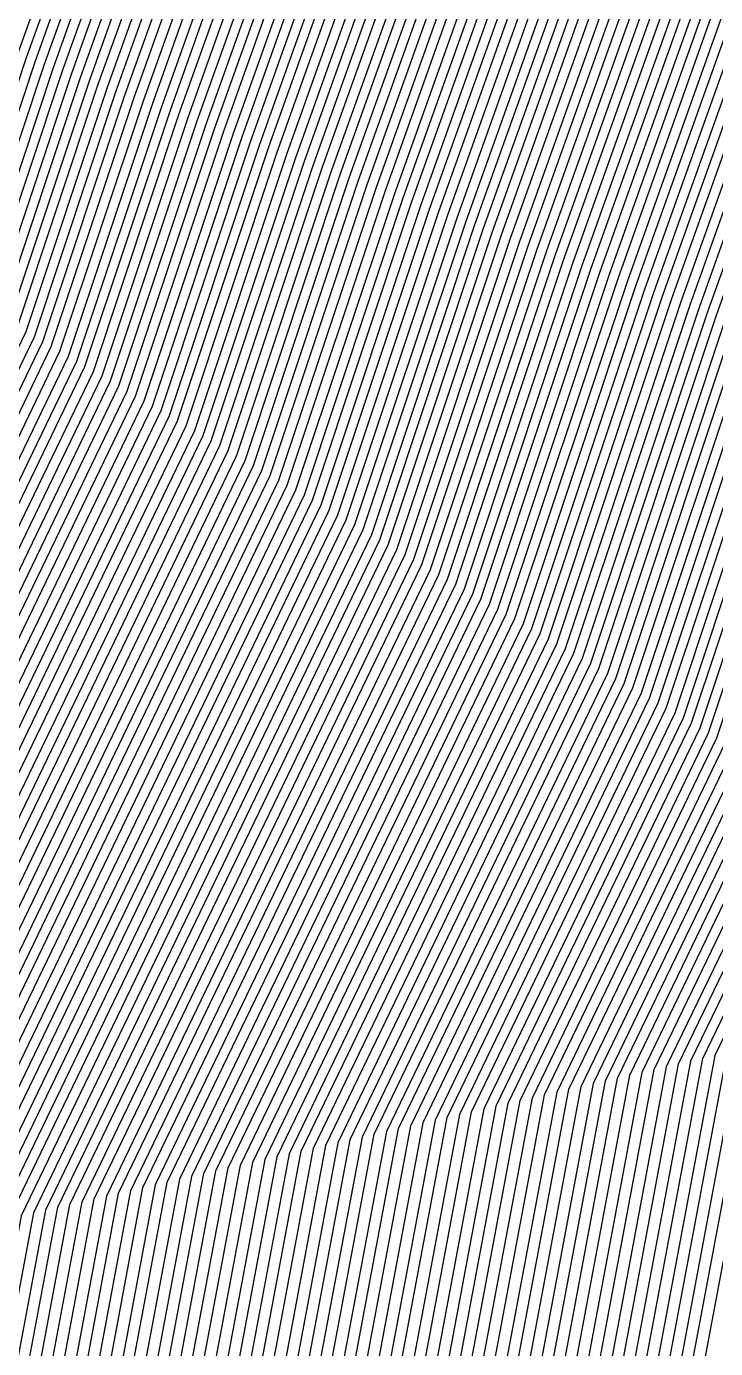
# Model space of a CAD drawing. Extents: x 7084 to 11035, y 13750 to 16729.
# Drawn here: x 8701.7 to 8744, y 15227 to 15308 of the extents above; entities that cross this region are included whole.
import ezdxf

# ---------------------------------------------------------------- set-up
doc = ezdxf.new("R2010")
doc.units = 0
doc.layers.add('Default', color=7, linetype='Continuous')

msp = doc.modelspace()

# ---------------------------------------------------------------- linework, layer by layer
at = {"layer": 'Default'}
for points in [[(9697.395, 15465.194), (9526.402, 15511.622), (9456.488, 15537.258), (9394.205, 15561.038), (9328.953, 15523.751), (9267.803, 15545.266), (9166.427, 15535.945), (9057.716, 15539.342), (8981.976, 15533.516), (8895.913, 15513.132), (8844.955, 15476.895), (8887.121, 15425.804), (8773.956, 15355.076), (8735.582, 15365.081), (8708.405, 15326.579), (8701.172, 15306.328), (8696.511, 15292.346), (8664.804, 15226.666)], [(8665.55, 15226.838), (8697.028, 15292.042), (8701.722, 15306.123), (8709.005, 15326.517), (8735.986, 15364.74), (8774.081, 15354.807), (8887.455, 15425.665), (8845.595, 15476.387), (8896.184, 15512.361), (8981.623, 15532.597), (9057.897, 15538.464), (9165.82, 15535.091), (9267.909, 15544.479), (9328.616, 15523.119), (9394.329, 15560.669), (9456.16, 15537.061), (9526.566, 15511.245), (9696.32, 15465.153)], [(8659.207, 15189.198), (8666.297, 15227.011), (8697.545, 15291.738), (8702.272, 15305.918), (8709.606, 15326.454), (8736.39, 15364.398), (8774.207, 15354.538), (8887.79, 15425.527), (8846.235, 15475.878), (8896.455, 15511.59), (8981.271, 15531.678), (9058.077, 15537.586), (9165.213, 15534.238), (9268.016, 15543.691), (9328.28, 15522.487), (9394.452, 15560.3), (9455.831, 15536.864), (9526.73, 15510.868), (9695.245, 15465.112)], [(8659.905, 15189.108), (8667.044, 15227.183), (8698.062, 15291.435), (8702.821, 15305.713), (8710.207, 15326.392), (8736.794, 15364.057), (8774.333, 15354.269), (8888.124, 15425.388), (8846.875, 15475.369), (8896.726, 15510.818), (8980.918, 15530.759), (9058.258, 15536.708), (9164.606, 15533.384), (9268.123, 15542.903), (9327.943, 15521.855), (9394.575, 15559.93), (9455.503, 15536.667)], [(8661.3, 15188.927), (8668.537, 15227.528), (8699.096, 15290.828), (8703.921, 15305.303), (8711.408, 15326.267), (8737.601, 15363.374), (8774.584, 15353.731), (8888.793, 15425.111), (8848.155, 15474.351), (8897.267, 15509.276), (8980.212, 15528.92), (9058.619, 15534.952), (9163.391, 15531.678), (9268.336, 15541.328), (9327.27, 15520.591), (9394.821, 15559.192), (9454.847, 15536.273), (9527.222, 15509.735), (9692.02, 15464.989)], [(8631.685, 14985.8), (8624.16, 15056.747), (8637.61, 15087.314), (8641.909, 15141.063), (8657.804, 15174.075), (8662.695, 15188.747), (8670.031, 15227.872), (8700.13, 15290.22), (8705.021, 15304.892), (8712.61, 15326.142), (8738.409, 15362.691), (8774.836, 15353.192), (8889.462, 15424.834), (8849.435, 15473.334), (8897.809, 15507.733), (8979.506, 15527.082), (9058.98, 15533.196), (9162.177, 15529.971), (9268.549, 15539.752), (9326.597, 15519.328), (9395.067, 15558.453), (9454.19, 15535.879), (9527.551, 15508.98), (9689.871, 15464.907)], [(8661.997, 15188.837), (8669.284, 15227.7), (8699.613, 15290.524), (8704.471, 15305.098), (8712.009, 15326.204), (8738.005, 15363.032), (8774.71, 15353.461), (8889.128, 15424.973), (8848.795, 15473.843), (8897.538, 15508.504), (8979.859, 15528.001), (9058.8, 15534.074), (9162.784, 15530.824), (9268.443, 15540.54), (9326.934, 15519.96), (9394.944, 15558.823), (9454.519, 15536.076), (9527.386, 15509.358), (9690.946, 15464.948)], [(8663.392, 15188.657), (8670.778, 15228.045), (8700.647, 15289.917), (8705.57, 15304.687), (8713.21, 15326.079), (8738.813, 15362.349), (8774.961, 15352.923), (8889.797, 15424.695), (8850.075, 15472.825), (8898.08, 15506.962), (8979.154, 15526.163), (9059.161, 15532.318), (9161.57, 15529.117), (9268.656, 15538.964), (9326.261, 15518.696), (9395.19, 15558.084), (9453.862, 15535.682)], [(8664.09, 15188.566), (8671.524, 15228.217), (8701.164, 15289.613), (8706.12, 15304.482), (8713.811, 15326.017), (8739.216, 15362.007), (8775.087, 15352.654), (8890.131, 15424.557), (8850.716, 15472.316), (8898.35, 15506.19), (8978.801, 15525.244), (9059.341, 15531.44), (9160.962, 15528.264), (9268.763, 15538.177), (9325.925, 15518.064), (9395.313, 15557.715), (9453.534, 15535.485), (9527.879, 15508.225), (9687.721, 15464.824)], [(8665.485, 15188.386), (8673.018, 15228.562), (8702.198, 15289.006), (8707.22, 15304.072), (8715.013, 15325.892), (8740.024, 15361.324), (8775.338, 15352.116), (8890.8, 15424.28), (8851.996, 15471.299), (8898.892, 15504.647), (8978.095, 15523.406), (9059.702, 15529.684), (9159.748, 15526.557), (9268.976, 15536.601), (9325.252, 15516.8), (9395.559, 15556.976), (9452.877, 15535.091)], [(8666.182, 15188.296), (8673.765, 15228.734), (8702.715, 15288.702), (8707.77, 15303.867), (8715.613, 15325.829), (8740.428, 15360.983), (8775.464, 15351.847), (8891.135, 15424.141), (8852.636, 15470.79), (8899.163, 15503.876), (8977.742, 15522.487), (9059.883, 15528.806), (9159.141, 15525.704), (9269.083, 15535.813), (9324.915, 15516.168), (9395.683, 15556.607), (9452.549, 15534.894)], [(8666.88, 15188.205), (8674.511, 15228.906), (8703.232, 15288.399), (8708.319, 15303.662), (8716.214, 15325.766), (8740.832, 15360.641), (8775.59, 15351.578), (8891.469, 15424.003), (8853.276, 15470.281), (8899.434, 15503.105), (8977.389, 15521.568), (9060.063, 15527.928), (9158.533, 15524.85), (9269.189, 15535.026), (9324.579, 15515.537), (9395.806, 15556.238), (9452.221, 15534.697), (9528.535, 15506.715), (9683.421, 15464.66)], [(9682.346, 15464.619), (9528.699, 15506.338), (9451.893, 15534.5), (9395.929, 15555.868), (9324.242, 15514.905), (9269.296, 15534.238), (9157.926, 15523.997), (9060.244, 15527.049), (8977.036, 15520.649), (8899.704, 15502.333), (8853.916, 15469.773), (8891.804, 15423.864), (8775.716, 15351.309), (8741.235, 15360.3), (8716.815, 15325.704), (8708.869, 15303.456), (8703.749, 15288.095), (8675.258, 15229.079), (8667.577, 15188.115)], [(9681.271, 15464.578), (9528.864, 15505.96), (9451.564, 15534.303), (9396.052, 15555.499), (9323.906, 15514.273), (9269.403, 15533.45), (9157.319, 15523.143), (9060.424, 15526.171), (8976.684, 15519.73), (8899.975, 15501.562), (8854.556, 15469.264), (8892.138, 15423.726), (8775.841, 15351.04), (8741.639, 15359.958), (8717.415, 15325.641), (8709.419, 15303.251), (8704.266, 15287.791), (8676.005, 15229.251), (8668.275, 15188.025)], [(9680.196, 15464.537), (9529.028, 15505.583), (9451.236, 15534.107), (9396.175, 15555.13), (9323.57, 15513.641), (9269.509, 15532.662), (9156.712, 15522.29), (9060.605, 15525.293), (8976.331, 15518.811), (8900.246, 15500.791), (8855.196, 15468.755), (8892.473, 15423.587), (8775.967, 15350.771), (8742.043, 15359.617), (8718.016, 15325.579), (8709.969, 15303.046), (8704.783, 15287.488), (8676.751, 15229.423), (8668.972, 15187.934)], [(8644.109, 15087.314), (8648.047, 15136.549), (8665.116, 15171.999), (8670.367, 15187.754), (8678.245, 15229.768), (8705.817, 15286.881), (8711.068, 15302.636), (8719.218, 15325.454), (8742.85, 15358.934), (8776.218, 15350.233), (8893.142, 15423.31), (8856.476, 15467.738), (8900.788, 15499.248), (8975.625, 15516.973), (9060.966, 15523.537), (9155.497, 15520.583), (9269.723, 15531.087), (9322.897, 15512.377), (9396.421, 15554.391), (9450.58, 15533.713), (9529.356, 15504.828), (9678.046, 15464.455)], [(8669.67, 15187.844), (8677.498, 15229.596), (8705.3, 15287.184), (8710.519, 15302.841), (8718.617, 15325.516), (8742.447, 15359.275), (8776.093, 15350.502), (8892.807, 15423.449), (8855.836, 15468.246), (8900.517, 15500.019), (8975.978, 15517.892), (9060.785, 15524.415), (9156.105, 15521.437), (9269.616, 15531.874), (9323.233, 15513.009), (9396.298, 15554.761), (9450.908, 15533.91), (9529.192, 15505.205), (9679.121, 15464.496)], [(9675.896, 15464.373), (9529.684, 15504.073), (9449.923, 15533.319), (9396.667, 15553.653), (9322.224, 15511.114), (9269.936, 15529.511), (9154.283, 15518.876), (9061.327, 15521.781), (8974.919, 15515.135), (8901.329, 15497.705), (8857.756, 15466.72), (8893.811, 15423.033), (8776.47, 15349.695), (8743.658, 15358.251), (8720.419, 15325.329), (8712.168, 15302.226), (8706.851, 15286.273), (8679.738, 15230.113), (8671.762, 15187.573)], [(9674.821, 15464.332), (9529.848, 15503.696), (9449.595, 15533.122), (9396.79, 15553.284), (9321.887, 15510.482), (9270.043, 15528.723), (9153.676, 15518.023), (9061.507, 15520.903), (8974.566, 15514.216), (8901.6, 15496.934), (8858.396, 15466.211), (8894.145, 15422.894), (8776.596, 15349.426), (8744.062, 15357.909), (8721.02, 15325.266), (8712.718, 15302.02), (8707.367, 15285.97), (8680.485, 15230.285), (8672.46, 15187.483)], [(8673.157, 15187.393), (8681.232, 15230.457), (8707.884, 15285.666), (8713.268, 15301.815), (8721.621, 15325.204), (8744.466, 15357.568), (8776.721, 15349.157), (8894.48, 15422.756), (8859.036, 15465.702), (8901.871, 15496.163), (8974.214, 15513.296), (9061.688, 15520.025), (9153.068, 15517.17), (9270.149, 15527.936), (9321.551, 15509.85), (9396.913, 15552.914), (9449.267, 15532.925), (9530.012, 15503.318), (9673.746, 15464.291)], [(8632.169, 15053.465), (8647.063, 15087.314), (8650.837, 15134.498), (8668.439, 15171.055), (8673.855, 15187.303), (8681.979, 15230.629), (8708.401, 15285.362), (8713.817, 15301.61), (8722.221, 15325.141), (8744.869, 15357.226), (8776.847, 15348.888), (8894.814, 15422.617), (8859.676, 15465.194), (8902.142, 15495.391), (8973.861, 15512.377), (9061.869, 15519.147), (9152.461, 15516.316), (9270.256, 15527.148), (9321.214, 15509.218), (9397.036, 15552.545), (9448.939, 15532.728), (9530.176, 15502.941), (9672.671, 15464.25)], [(8675.25, 15187.122), (8683.472, 15230.974), (8709.435, 15284.755), (8714.917, 15301.2), (8723.423, 15325.016), (8745.677, 15356.543), (8777.099, 15348.35), (8895.483, 15422.34), (8860.956, 15464.176), (8902.683, 15493.849), (8973.155, 15510.539), (9062.23, 15517.391), (9151.247, 15514.609), (9270.47, 15525.572), (9320.542, 15507.954), (9397.283, 15551.807), (9448.282, 15532.334), (9530.505, 15502.186), (9670.521, 15464.168)], [(9669.446, 15464.127), (9530.669, 15501.808), (9447.954, 15532.137), (9397.406, 15551.437), (9320.205, 15507.323), (9270.576, 15524.785), (9150.639, 15513.756), (9062.41, 15516.513), (8972.802, 15509.62), (8902.954, 15493.077), (8861.596, 15463.667), (8895.818, 15422.202), (8777.224, 15348.081), (8746.081, 15356.201), (8724.023, 15324.954), (8715.467, 15300.995), (8709.952, 15284.452), (8684.219, 15231.146), (8675.947, 15187.032)], [(8677.342, 15186.851), (8685.712, 15231.491), (8710.986, 15283.844), (8716.566, 15300.584), (8725.225, 15324.828), (8746.888, 15355.518), (8777.476, 15347.543), (8896.487, 15421.925), (8862.877, 15462.65), (8903.496, 15491.535), (8972.096, 15507.782), (9062.771, 15514.757), (9149.425, 15512.049), (9270.79, 15523.209), (9319.532, 15506.059), (9397.652, 15550.699), (9447.297, 15531.743), (9530.997, 15501.053), (9667.296, 15464.045)], [(9665.146, 15463.963), (9531.325, 15500.298), (9446.641, 15531.349), (9397.898, 15549.96), (9318.859, 15504.795), (9271.003, 15521.634), (9148.21, 15510.342), (9063.132, 15513.001), (8971.391, 15505.944), (8904.037, 15489.992), (8864.157, 15461.632), (8897.156, 15421.648), (8777.727, 15347.005), (8747.696, 15354.835), (8726.426, 15324.703), (8717.666, 15300.174), (8712.02, 15283.237), (8687.206, 15231.836), (8678.737, 15186.671)], [(8643.206, 14994.547), (8637.175, 15051.414), (8652.971, 15087.314), (8656.417, 15130.395), (8675.086, 15169.168), (8680.83, 15186.4), (8689.446, 15232.353), (8713.571, 15282.326), (8719.315, 15299.559), (8728.228, 15324.516), (8748.907, 15353.811), (8778.104, 15346.198), (8898.159, 15421.232), (8866.077, 15460.106), (8904.85, 15487.678), (8970.332, 15503.187), (9063.674, 15510.367), (9146.389, 15507.782), (9271.323, 15519.27), (9317.85, 15502.9), (9398.267, 15548.852), (9445.656, 15530.759), (9531.818, 15499.166), (9661.921, 15463.84)], [(8681.527, 15186.31), (8690.193, 15232.525), (8714.088, 15282.023), (8719.865, 15299.353), (8728.829, 15324.453), (8749.311, 15353.469), (8778.23, 15345.929), (8898.494, 15421.094), (8866.717, 15459.597), (8905.12, 15486.906), (8969.979, 15502.268), (9063.854, 15509.489), (9145.782, 15506.929), (9271.43, 15518.483), (9317.514, 15502.268), (9398.39, 15548.483), (9445.328, 15530.562), (9531.982, 15498.789), (9660.846, 15463.799)], [(9659.771, 15463.758), (9532.146, 15498.411), (9445, 15530.365), (9398.514, 15548.114), (9317.177, 15501.636), (9271.536, 15517.695), (9145.174, 15506.075), (9064.035, 15508.611), (8969.627, 15501.349), (8905.391, 15486.135), (8867.357, 15459.089), (8898.828, 15420.955), (8778.356, 15345.66), (8749.715, 15353.128), (8729.43, 15324.391), (8720.415, 15299.148), (8714.605, 15281.719), (8690.939, 15232.697), (8682.225, 15186.219)], [(8682.922, 15186.129), (8691.686, 15232.87), (8715.122, 15281.415), (8720.965, 15298.943), (8730.031, 15324.328), (8750.119, 15352.786), (8778.481, 15345.391), (8899.163, 15420.816), (8867.997, 15458.58), (8905.662, 15485.364), (8969.274, 15500.43), (9064.215, 15507.733), (9144.567, 15505.222), (9271.643, 15516.907), (9316.841, 15501.004), (9398.637, 15547.745), (9444.671, 15530.168), (9532.31, 15498.034), (9658.697, 15463.717)], [(8639.177, 15050.593), (8655.334, 15087.314), (8658.649, 15128.754), (8677.744, 15168.413), (8683.62, 15186.039), (8692.433, 15233.042), (8715.639, 15281.112), (8721.514, 15298.738), (8730.631, 15324.266), (8750.522, 15352.445), (8778.607, 15345.122), (8899.497, 15420.678), (8868.637, 15458.071), (8905.933, 15484.592), (8968.921, 15499.511), (9064.396, 15506.855), (9143.96, 15504.368), (9271.75, 15516.119), (9316.504, 15500.372), (9398.76, 15547.375), (9444.343, 15529.971), (9532.474, 15497.656), (9657.622, 15463.676)], [(8684.317, 15185.949), (8693.18, 15233.214), (8716.156, 15280.808), (8722.064, 15298.533), (8731.232, 15324.203), (8750.926, 15352.103), (8778.733, 15344.853), (8899.832, 15420.539), (8869.277, 15457.562), (8906.203, 15483.821), (8968.568, 15498.592), (9064.576, 15505.977), (9143.353, 15503.515), (9271.856, 15515.331), (9316.168, 15499.74), (9398.883, 15547.006), (9444.015, 15529.774), (9532.638, 15497.279), (9656.547, 15463.635)], [(8685.712, 15185.768), (8694.673, 15233.559), (8717.19, 15280.201), (8723.164, 15298.123), (8732.434, 15324.078), (8751.734, 15351.42), (8778.984, 15344.315), (8900.501, 15420.262), (8870.557, 15456.545), (8906.745, 15482.278), (8967.862, 15496.753), (9064.938, 15504.221), (9142.138, 15501.808), (9272.07, 15513.756), (9315.495, 15498.477), (9399.129, 15546.268), (9443.359, 15529.38), (9532.966, 15496.524), (9654.397, 15463.553)], [(8686.41, 15185.678), (8695.42, 15233.731), (8717.707, 15279.897), (8723.714, 15297.917), (8733.034, 15324.015), (8752.137, 15351.078), (8779.11, 15344.045), (8900.835, 15420.124), (8871.197, 15456.036), (8907.016, 15481.507), (8967.509, 15495.834), (9065.118, 15503.343), (9141.531, 15500.955), (9272.176, 15512.968), (9315.159, 15497.845), (9399.252, 15545.898)], [(9652.247, 15463.471), (9533.295, 15495.769), (9442.702, 15528.986), (9399.375, 15545.529), (9314.822, 15497.213), (9272.283, 15512.18), (9140.924, 15500.101), (9065.299, 15502.465), (8967.157, 15494.915), (8907.287, 15480.736), (8871.837, 15455.527), (8901.17, 15419.985), (8779.236, 15343.776), (8752.541, 15350.737), (8733.635, 15323.953), (8724.263, 15297.712), (8718.224, 15279.594), (8696.166, 15233.904), (8687.107, 15185.588)], [(9651.172, 15463.429), (9533.459, 15495.391), (9442.374, 15528.789), (9399.498, 15545.16), (9314.486, 15496.581), (9272.39, 15511.393), (9140.316, 15499.248), (9065.479, 15501.587), (8966.804, 15493.996), (8907.557, 15479.964), (8872.477, 15455.018), (8901.504, 15419.847), (8779.361, 15343.507), (8752.945, 15350.395), (8734.236, 15323.89), (8724.813, 15297.507), (8718.741, 15279.29), (8696.913, 15234.076), (8687.805, 15185.497)], [(8688.502, 15185.407), (8697.66, 15234.248), (8719.258, 15278.987), (8725.363, 15297.302), (8734.836, 15323.828), (8753.349, 15350.054), (8779.487, 15343.238), (8901.839, 15419.708), (8873.117, 15454.51), (8907.828, 15479.193), (8966.451, 15493.077), (9065.66, 15500.709), (9139.709, 15498.395), (9272.496, 15510.605), (9314.149, 15495.949), (9399.621, 15544.791), (9442.046, 15528.592), (9533.623, 15495.014), (9650.097, 15463.388)], [(9649.022, 15463.347), (9533.787, 15494.636), (9441.717, 15528.395), (9399.744, 15544.421), (9313.813, 15495.317), (9272.603, 15509.817), (9139.102, 15497.541), (9065.84, 15499.831), (8966.098, 15492.158), (8908.099, 15478.422), (8873.758, 15454.001), (8902.173, 15419.57), (8779.613, 15342.969), (8753.753, 15349.712), (8735.437, 15323.765), (8725.913, 15297.097), (8719.775, 15278.683), (8698.407, 15234.421), (8689.2, 15185.317)], [(8689.897, 15185.227), (8699.153, 15234.593), (8720.292, 15278.379), (8726.463, 15296.892), (8736.038, 15323.703), (8754.156, 15349.371), (8779.739, 15342.7), (8902.508, 15419.431), (8874.398, 15453.492), (8908.37, 15477.65), (8965.745, 15491.239), (9066.021, 15498.953), (9138.495, 15496.688), (9272.71, 15509.029), (9313.476, 15494.686), (9399.868, 15544.052), (9441.389, 15528.198), (9533.951, 15494.259), (9647.947, 15463.306)], [(8690.595, 15185.136), (8699.9, 15234.765), (8720.809, 15278.076), (8727.012, 15296.687), (8736.639, 15323.64), (8754.56, 15349.029), (8779.864, 15342.431), (8902.842, 15419.293), (8875.038, 15452.983), (8908.641, 15476.879), (8965.392, 15490.32), (9066.201, 15498.075), (9137.888, 15495.834), (9272.816, 15508.242), (9313.14, 15494.054), (9399.991, 15543.683), (9441.061, 15528.001), (9534.115, 15493.881), (9646.872, 15463.265)], [(8661.833, 15087.314), (8664.787, 15124.241), (8685.056, 15166.337), (8691.292, 15185.046), (8700.647, 15234.938), (8721.326, 15277.772), (8727.562, 15296.481), (8737.239, 15323.578), (8754.964, 15348.688), (8779.99, 15342.162), (8903.177, 15419.154), (8875.678, 15452.475), (8908.911, 15476.108), (8965.039, 15489.401), (9066.382, 15497.197), (9137.28, 15494.981), (9272.923, 15507.454), (9312.803, 15493.422), (9400.114, 15543.313), (9440.733, 15527.804), (9534.279, 15493.504), (9645.797, 15463.224)], [(9644.722, 15463.183), (9534.444, 15493.126), (9440.404, 15527.607), (9400.237, 15542.944), (9312.467, 15492.79), (9273.03, 15506.666), (9136.673, 15494.128), (9066.562, 15496.319), (8964.687, 15488.482), (8909.182, 15475.336), (8876.318, 15451.966), (8903.511, 15419.016), (8780.116, 15341.893), (8755.368, 15348.346), (8737.84, 15323.515), (8728.112, 15296.276), (8721.843, 15277.468), (8701.394, 15235.11), (8691.99, 15184.956)], [(9642.572, 15463.101), (9534.772, 15492.372), (9439.748, 15527.214), (9400.483, 15542.206), (9311.794, 15491.526), (9273.243, 15505.091), (9135.459, 15492.421), (9066.923, 15494.562), (8963.981, 15486.644), (8909.724, 15473.793), (8877.598, 15450.948), (8904.181, 15418.738), (8780.367, 15341.355), (8756.175, 15347.663), (8739.042, 15323.39), (8729.211, 15295.866), (8722.877, 15276.861), (8702.887, 15235.455), (8693.385, 15184.775)], [(8694.082, 15184.685), (8703.634, 15235.627), (8723.394, 15276.558), (8729.761, 15295.661), (8739.642, 15323.328), (8756.579, 15347.322), (8780.493, 15341.086), (8904.515, 15418.6), (8878.238, 15450.44), (8909.995, 15473.022), (8963.628, 15485.725), (9067.104, 15493.684), (9134.851, 15491.567), (9273.35, 15504.303), (9311.458, 15490.894), (9400.606, 15541.836), (9439.42, 15527.017), (9534.936, 15491.994), (9641.497, 15463.06)], [(8694.78, 15184.595), (8704.381, 15235.799), (8723.91, 15276.254), (8730.311, 15295.456), (8740.243, 15323.265), (8756.983, 15346.98), (8780.619, 15340.817), (8904.85, 15418.461), (8878.878, 15449.931), (8910.265, 15472.251), (8963.275, 15484.806), (9067.284, 15492.806), (9134.244, 15490.714), (9273.456, 15503.515), (9311.121, 15490.263), (9400.729, 15541.467), (9439.092, 15526.82), (9535.1, 15491.617), (9640.422, 15463.019)], [(8647.686, 15047.106), (8665.378, 15087.314), (8668.135, 15121.779), (8689.044, 15165.204), (8695.477, 15184.504), (8705.127, 15235.971), (8724.427, 15275.95), (8730.861, 15295.251), (8740.844, 15323.203), (8757.387, 15346.638), (8780.744, 15340.548), (8905.184, 15418.323), (8879.518, 15449.422), (8910.536, 15471.479), (8962.922, 15483.887), (9067.465, 15491.928), (9133.637, 15489.861), (9273.563, 15502.727), (9310.785, 15489.631), (9400.852, 15541.098), (9438.763, 15526.623), (9535.264, 15491.239), (9639.347, 15462.978)], [(8696.175, 15184.414), (8705.874, 15236.144), (8724.944, 15275.647), (8731.411, 15295.045), (8741.444, 15323.14), (8757.79, 15346.297), (8780.87, 15340.279), (8905.519, 15418.184), (8880.158, 15448.913), (8910.807, 15470.708), (8962.569, 15482.968), (9067.645, 15491.05), (9133.03, 15489.007), (9273.67, 15501.94), (9310.448, 15488.999), (9400.975, 15540.729), (9438.435, 15526.426), (9535.428, 15490.862), (9638.272, 15462.937)], [(8697.57, 15184.234), (8707.367, 15236.488), (8725.978, 15275.04), (8732.51, 15294.635), (8742.646, 15323.015), (8758.598, 15345.614), (8781.121, 15339.741), (8906.188, 15417.907), (8881.438, 15447.896), (8911.349, 15469.165), (8961.864, 15481.13), (9068.006, 15489.294), (9131.815, 15487.3), (9273.883, 15500.364), (9309.776, 15487.735), (9401.221, 15539.99), (9437.779, 15526.032), (9535.756, 15490.107), (9636.122, 15462.855)], [(8698.267, 15184.143), (8708.114, 15236.661), (8726.495, 15274.736), (8733.06, 15294.43), (8743.247, 15322.952), (8759.002, 15345.272), (8781.247, 15339.472), (8906.522, 15417.769), (8882.078, 15447.387), (8911.619, 15468.394), (8961.511, 15480.21), (9068.187, 15488.416), (9131.208, 15486.447), (9273.99, 15499.576), (9309.439, 15487.103), (9401.345, 15539.621), (9437.45, 15525.835), (9535.921, 15489.729), (9635.047, 15462.814)], [(8668.332, 15087.314), (8670.925, 15119.727), (8692.367, 15164.261), (8698.965, 15184.053), (8708.861, 15236.833), (8727.012, 15274.432), (8733.61, 15294.225), (8743.847, 15322.89), (8759.406, 15344.931), (8781.373, 15339.203), (8906.857, 15417.63), (8882.718, 15446.878), (8911.89, 15467.623), (8961.158, 15479.291), (9068.368, 15487.538), (9130.601, 15485.593), (9274.096, 15498.788), (9309.103, 15486.472), (9401.468, 15539.252), (9437.122, 15525.638), (9536.085, 15489.352), (9633.972, 15462.773)], [(8700.36, 15183.873), (8710.354, 15237.178), (8728.046, 15273.825), (8734.709, 15293.815), (8745.049, 15322.765), (8760.213, 15344.248), (8781.624, 15338.665), (8907.526, 15417.353), (8883.998, 15445.861), (8912.432, 15466.08), (8960.452, 15477.453), (9068.729, 15485.782), (9129.386, 15483.887), (9274.31, 15497.213), (9308.43, 15485.208), (9401.714, 15538.513), (9436.466, 15525.244), (9536.413, 15488.597), (9631.822, 15462.691)], [(8652.692, 15045.054), (8671.286, 15087.314), (8673.715, 15117.676), (8695.691, 15163.317), (8702.452, 15183.602), (8712.595, 15237.695), (8729.597, 15272.914), (8736.359, 15293.199), (8746.851, 15322.577), (8761.425, 15343.223), (8782.001, 15337.858), (8908.529, 15416.938), (8885.919, 15444.334), (8913.244, 15463.766), (8959.394, 15474.696), (9069.27, 15483.148), (9127.565, 15481.326), (9274.63, 15494.85), (9307.42, 15483.312), (9402.083, 15537.405), (9435.481, 15524.653), (9536.905, 15487.464), (9628.597, 15462.568)], [(9629.672, 15462.609), (9536.741, 15487.842), (9435.809, 15524.85), (9401.96, 15537.775), (9307.757, 15483.944), (9274.523, 15495.637), (9128.172, 15482.18), (9069.09, 15484.026), (8959.747, 15475.615), (8912.973, 15464.537), (8885.279, 15444.843), (8908.195, 15417.076), (8781.876, 15338.127), (8761.021, 15343.565), (8746.25, 15322.64), (8735.809, 15293.404), (8729.08, 15273.218), (8711.848, 15237.522), (8701.755, 15183.692)], [(8703.15, 15183.511), (8713.341, 15237.867), (8730.114, 15272.611), (8736.909, 15292.994), (8747.452, 15322.515), (8761.828, 15342.882), (8782.127, 15337.589), (8908.864, 15416.799), (8886.559, 15443.826), (8913.515, 15462.995), (8959.041, 15473.777), (9069.451, 15482.27), (9126.957, 15480.473), (9274.737, 15494.062), (9307.084, 15482.68), (9402.206, 15537.036), (9435.153, 15524.456), (9537.069, 15487.087), (9627.522, 15462.527)], [(8737.458, 15292.789), (8748.052, 15322.452), (8762.232, 15342.54), (8782.253, 15337.32), (8909.198, 15416.66), (8887.199, 15443.317), (8913.786, 15462.223), (8958.688, 15472.858), (9069.631, 15481.392), (9126.35, 15479.62), (9274.843, 15493.274), (9306.748, 15482.049), (9402.329, 15536.667), (9434.824, 15524.26), (9537.233, 15486.709), (9626.448, 15462.486)], [(8704.545, 15183.331), (8714.835, 15238.212), (8731.148, 15272.003), (8738.008, 15292.584), (8748.653, 15322.39), (8762.636, 15342.199), (8782.379, 15337.051), (8909.533, 15416.522), (8887.839, 15442.808), (8914.056, 15461.452), (8958.335, 15471.939), (9069.812, 15480.514), (9125.743, 15478.766), (9274.95, 15492.486), (9306.411, 15481.417), (9402.452, 15536.297)], [(9622.148, 15462.322), (9537.89, 15485.2), (9433.512, 15523.472), (9402.822, 15535.19), (9305.402, 15479.521), (9275.27, 15490.123), (9123.921, 15476.206), (9070.353, 15477.88), (8957.277, 15469.182), (8914.869, 15459.138), (8889.759, 15441.282), (8910.536, 15416.106), (8782.756, 15336.244), (8763.847, 15341.174), (8750.455, 15322.202), (8739.658, 15291.968), (8732.699, 15271.093), (8717.075, 15238.729), (8706.637, 15183.06)], [(9621.073, 15462.281), (9538.054, 15484.822), (9433.183, 15523.275), (9402.945, 15534.82), (9305.065, 15478.889), (9275.377, 15489.335), (9123.314, 15475.353), (9070.534, 15477.002), (8956.924, 15468.263), (8915.14, 15458.366), (8890.399, 15440.773), (8910.871, 15415.968), (8782.882, 15335.975), (8764.251, 15340.832), (8751.056, 15322.139), (8740.207, 15291.763), (8733.216, 15270.789), (8717.822, 15238.901), (8707.335, 15182.97)], [(8708.032, 15182.88), (8718.568, 15239.073), (8733.733, 15270.485), (8740.757, 15291.558), (8751.657, 15322.077), (8764.655, 15340.491), (8783.007, 15335.706), (8911.205, 15415.829), (8891.039, 15440.264), (8915.41, 15457.595), (8956.571, 15467.344), (9070.714, 15476.124), (9122.707, 15474.499), (9275.483, 15488.548), (9304.729, 15478.257), (9403.068, 15534.451), (9432.855, 15523.078), (9538.218, 15484.445), (9619.998, 15462.24)], [(8708.73, 15182.789), (8719.315, 15239.246), (8734.25, 15270.182), (8741.307, 15291.353), (8752.257, 15322.014), (8765.059, 15340.149), (8783.133, 15335.437), (8911.54, 15415.691), (8891.679, 15439.756), (8915.681, 15456.824), (8956.218, 15466.425), (9070.895, 15475.246), (9122.099, 15473.646), (9275.59, 15487.76), (9304.392, 15477.626), (9403.191, 15534.082), (9432.527, 15522.881), (9538.382, 15484.067), (9618.923, 15462.199)], [(9617.848, 15462.158), (9538.546, 15483.69), (9432.199, 15522.684), (9403.314, 15533.713), (9304.056, 15476.994), (9275.697, 15486.972), (9121.492, 15472.792), (9071.075, 15474.368), (8955.865, 15465.506), (8915.952, 15456.052), (8892.319, 15439.247), (8911.874, 15415.552), (8783.259, 15335.168), (8765.462, 15339.808), (8752.858, 15321.952), (8741.857, 15291.148), (8734.767, 15269.878), (8720.062, 15239.418), (8709.427, 15182.699)], [(9616.773, 15462.117), (9538.711, 15483.312), (9431.87, 15522.487), (9403.437, 15533.343), (9303.72, 15476.362), (9275.803, 15486.184), (9120.885, 15471.939), (9071.256, 15473.49), (8955.512, 15464.587), (8916.223, 15455.281), (8892.959, 15438.738), (8912.209, 15415.414), (8783.384, 15334.899), (8765.866, 15339.466), (8753.459, 15321.889), (8742.406, 15290.943), (8735.284, 15269.574), (8720.809, 15239.59), (8710.125, 15182.609)], [(9615.698, 15462.076), (9538.875, 15482.935), (9431.542, 15522.29), (9403.56, 15532.974), (9303.383, 15475.73), (9275.91, 15485.397), (9120.278, 15471.086), (9071.437, 15472.612), (8955.16, 15463.667), (8916.494, 15454.51), (8893.599, 15438.229), (8912.543, 15415.275), (8783.51, 15334.629), (8766.27, 15339.125), (8754.06, 15321.827), (8742.956, 15290.737), (8735.801, 15269.271), (8721.555, 15239.763), (8710.822, 15182.519)], [(9614.623, 15462.034), (9539.039, 15482.557), (9431.214, 15522.093), (9403.683, 15532.605), (9303.047, 15475.098), (9276.017, 15484.609), (9119.671, 15470.232), (9071.617, 15471.734), (8954.807, 15462.748), (8916.764, 15453.738), (8894.239, 15437.721), (8912.878, 15415.137), (8783.636, 15334.36), (8766.674, 15338.783), (8754.66, 15321.764), (8743.506, 15290.532), (8736.318, 15268.967), (8722.302, 15239.935), (8711.52, 15182.428)], [(9612.473, 15461.952), (9539.367, 15481.802), (9430.557, 15521.699), (9403.929, 15531.866), (9302.374, 15473.834), (9276.23, 15483.033), (9118.456, 15468.525), (9071.978, 15469.978), (8954.101, 15460.91), (8917.306, 15452.196), (8895.519, 15436.703), (8913.547, 15414.86), (8783.887, 15333.822), (8767.481, 15338.1), (8755.862, 15321.639), (8744.606, 15290.122), (8737.352, 15268.36), (8723.796, 15240.28), (8712.915, 15182.248)], [(8713.612, 15182.158), (8724.542, 15240.452), (8737.869, 15268.056), (8745.155, 15289.917), (8756.463, 15321.577), (8767.885, 15337.759), (8784.013, 15333.553), (8913.881, 15414.721), (8896.16, 15436.194), (8917.577, 15451.424), (8953.748, 15459.991), (9072.159, 15469.1), (9117.849, 15467.672), (9276.337, 15482.245), (9302.037, 15473.203), (9404.053, 15531.497)], [(9608.173, 15461.788), (9540.023, 15480.293), (9429.244, 15520.912), (9404.422, 15530.389), (9301.028, 15471.307), (9276.657, 15479.882), (9116.027, 15465.112), (9072.7, 15466.466), (8952.69, 15457.234), (8918.389, 15449.11), (8898.08, 15434.668), (8914.885, 15414.305), (8784.39, 15332.746), (8769.096, 15336.734), (8758.265, 15321.389), (8746.805, 15289.301), (8739.42, 15267.146), (8726.783, 15240.969)], [(8684.284, 15087.314), (8685.991, 15108.65), (8710.313, 15159.165), (8717.797, 15181.616), (8729.023, 15241.486), (8740.97, 15266.235), (8748.454, 15288.686), (8760.067, 15321.201), (8770.308, 15335.709), (8784.767, 15331.939), (8915.888, 15413.89), (8900, 15433.142), (8919.202, 15446.796), (8951.631, 15454.477), (9073.242, 15463.832), (9114.205, 15462.551), (9276.977, 15477.519), (9300.019, 15469.412), (9404.791, 15529.281), (9428.26, 15520.321), (9540.516, 15479.16), (9604.948, 15461.665)], [(9606.023, 15461.706), (9540.352, 15479.538), (9428.588, 15520.518), (9404.668, 15529.651), (9300.355, 15470.043), (9276.87, 15478.307), (9114.813, 15463.405), (9073.061, 15464.71), (8951.984, 15455.396), (8918.931, 15447.568), (8899.36, 15433.65), (8915.554, 15414.028), (8784.642, 15332.208), (8769.904, 15336.051), (8759.466, 15321.264), (8747.904, 15288.891), (8740.453, 15266.538), (8728.276, 15241.313), (8717.1, 15181.706)], [(8668.907, 15014.061), (8666.207, 15039.515), (8687.239, 15087.314), (8688.781, 15106.598), (8713.637, 15158.221), (8721.285, 15181.165), (8732.756, 15242.347), (8743.555, 15264.717), (8751.203, 15287.66), (8763.071, 15320.889), (8772.327, 15334.002), (8785.396, 15330.594), (8917.561, 15413.197), (8903.2, 15430.598), (8920.556, 15442.939), (8949.867, 15449.882), (9074.144, 15459.441), (9111.169, 15458.284), (9277.51, 15473.58), (9298.337, 15466.252), (9405.406, 15527.435), (9426.619, 15519.336), (9541.336, 15477.273), (9599.573, 15461.46)], [(8719.89, 15181.345), (8731.263, 15242.003), (8742.521, 15265.324), (8750.104, 15288.07), (8761.869, 15321.014), (8771.519, 15334.685), (8785.144, 15331.132), (8916.892, 15413.474), (8901.92, 15431.615), (8920.014, 15444.482), (8950.573, 15451.72), (9073.783, 15461.197), (9112.384, 15459.991), (9277.297, 15475.156), (9299.009, 15467.516), (9405.16, 15528.174), (9427.275, 15519.73), (9541.008, 15478.028), (9601.723, 15461.542)], [(8721.982, 15181.074), (8733.503, 15242.52), (8744.072, 15264.413), (8751.753, 15287.455), (8763.671, 15320.826), (8772.731, 15333.66), (8785.522, 15330.325), (8917.895, 15413.059), (8903.84, 15430.089), (8920.826, 15442.168), (8949.514, 15448.963), (9074.325, 15458.563), (9110.562, 15457.431), (9277.617, 15472.792), (9298, 15465.62), (9405.53, 15527.066), (9426.29, 15519.139), (9541.501, 15476.895), (9598.498, 15461.419)], [(9597.423, 15461.378), (9541.665, 15476.518), (9425.962, 15518.942), (9405.653, 15526.697), (9297.664, 15464.989), (9277.723, 15472.005), (9109.955, 15456.578), (9074.506, 15457.685), (8949.161, 15448.044), (8921.097, 15441.397), (8904.48, 15429.58), (8918.23, 15412.92), (8785.647, 15330.056), (8773.134, 15333.319), (8764.272, 15320.764), (8752.303, 15287.25), (8744.589, 15264.109), (8734.25, 15242.692), (8722.68, 15180.984)], [(8724.075, 15180.804), (8735.743, 15243.037), (8745.623, 15263.502), (8753.402, 15286.84), (8765.473, 15320.639), (8773.942, 15332.636), (8785.899, 15329.518), (8918.899, 15412.643), (8905.76, 15428.563), (8921.639, 15439.854), (8948.455, 15446.205), (9074.867, 15455.929), (9108.74, 15454.871), (9277.937, 15470.429), (9296.991, 15463.725), (9405.899, 15525.958), (9425.306, 15518.548), (9541.993, 15475.763), (9595.273, 15461.296)], [(8725.47, 15180.623), (8737.237, 15243.381), (8746.657, 15262.895), (8754.502, 15286.429), (8766.675, 15320.514), (8774.749, 15331.953), (8786.15, 15328.98), (8919.568, 15412.366), (8907.04, 15427.545), (8922.18, 15438.311), (8947.75, 15444.367), (9075.228, 15454.173), (9107.526, 15453.164), (9278.15, 15468.854), (9296.318, 15462.461), (9406.145, 15525.22), (9424.649, 15518.154), (9542.321, 15475.008), (9593.124, 15461.214)], [(9594.199, 15461.255), (9542.157, 15475.385), (9424.977, 15518.351), (9406.022, 15525.589), (9296.654, 15463.093), (9278.044, 15469.641), (9108.133, 15454.017), (9075.047, 15455.051), (8948.103, 15445.286), (8921.909, 15439.083), (8906.4, 15428.054), (8919.233, 15412.504), (8786.024, 15329.249), (8774.346, 15332.294), (8766.074, 15320.576), (8753.952, 15286.634), (8746.14, 15263.198), (8736.49, 15243.209)], [(8672.452, 15016.752), (8670.211, 15037.874), (8691.965, 15087.314), (8693.245, 15103.316), (8718.954, 15156.711), (8726.865, 15180.443), (8738.73, 15243.726), (8747.691, 15262.288), (8755.602, 15286.019), (8767.876, 15320.389), (8775.557, 15331.269), (8786.402, 15328.442), (8920.237, 15412.089), (8908.321, 15426.528), (8922.722, 15436.769), (8947.044, 15442.529), (9075.589, 15452.417), (9106.311, 15451.457), (9278.364, 15467.278), (9295.645, 15461.197), (9406.391, 15524.481), (9423.993, 15517.76), (9542.649, 15474.253), (9590.974, 15461.132)], [(8691.374, 15087.314), (8692.687, 15103.726), (8718.289, 15156.9), (8726.167, 15180.533), (8737.984, 15243.554), (8747.174, 15262.591), (8755.052, 15286.224), (8767.276, 15320.451), (8775.153, 15331.611), (8786.276, 15328.711), (8919.902, 15412.227), (8907.681, 15427.037), (8922.451, 15437.54), (8947.397, 15443.448), (9075.408, 15453.295), (9106.919, 15452.311), (9278.257, 15468.066), (9295.981, 15461.829), (9406.268, 15524.85), (9424.321, 15517.957), (9542.485, 15474.63), (9592.049, 15461.173)], [(8671.212, 15037.464), (8693.147, 15087.314), (8694.361, 15102.495), (8720.283, 15156.334), (8728.26, 15180.262), (8740.224, 15244.071), (8748.725, 15261.68), (8756.701, 15285.609), (8769.078, 15320.263), (8776.365, 15330.586), (8786.653, 15327.904), (8920.906, 15411.812), (8909.601, 15425.51), (8923.263, 15435.226), (8946.338, 15440.691), (9075.95, 15450.661), (9105.097, 15449.75), (9278.577, 15465.702), (9294.972, 15459.934), (9406.637, 15523.743), (9423.336, 15517.367), (9542.978, 15473.498), (9588.824, 15461.05)], [(9587.749, 15461.009), (9543.142, 15473.121), (9423.008, 15517.17), (9406.76, 15523.373), (9294.636, 15459.302), (9278.684, 15464.915), (9104.49, 15448.897), (9076.13, 15449.783), (8945.985, 15439.772), (8923.534, 15434.455), (8910.241, 15425.001), (8921.24, 15411.673), (8786.779, 15327.635), (8776.768, 15330.245), (8769.678, 15320.201), (8757.251, 15285.404), (8749.242, 15261.377), (8740.97, 15244.243), (8728.957, 15180.172)], [(8694.328, 15087.314), (8695.477, 15101.675), (8721.613, 15155.956), (8729.655, 15180.081), (8741.717, 15244.415), (8749.759, 15261.073), (8757.801, 15285.198), (8770.279, 15320.138), (8777.172, 15329.903), (8786.904, 15327.366), (8921.575, 15411.535), (8910.881, 15424.493), (8923.805, 15433.683), (8945.633, 15438.853), (9076.311, 15448.905), (9103.882, 15448.044), (9278.79, 15464.127), (9294.299, 15458.67), (9406.884, 15523.004), (9422.68, 15516.973), (9543.306, 15472.743), (9586.674, 15460.968)], [(9585.599, 15460.927), (9543.47, 15472.366), (9422.352, 15516.776), (9407.007, 15522.635), (9293.963, 15458.038), (9278.897, 15463.339), (9103.275, 15447.19), (9076.491, 15448.027), (8945.28, 15437.934), (8924.076, 15432.912), (8911.521, 15423.984), (8921.909, 15411.396), (8787.03, 15327.097), (8777.576, 15329.562), (8770.88, 15320.076), (8758.35, 15284.993), (8750.276, 15260.77), (8742.464, 15244.588)], [(8724.272, 15155.201), (8732.445, 15179.72), (8744.704, 15245.105), (8751.827, 15259.859), (8760, 15284.378), (8772.682, 15319.888), (8778.787, 15328.537), (8787.407, 15326.29), (8922.913, 15410.981), (8913.441, 15422.458), (8924.888, 15430.598), (8944.221, 15435.177), (9077.033, 15445.393), (9101.454, 15444.63), (9279.217, 15460.976), (9292.954, 15456.143), (9407.376, 15521.527), (9421.367, 15516.185), (9543.962, 15471.233), (9582.374, 15460.804)], [(8733.84, 15179.54), (8746.198, 15245.449), (8752.861, 15259.251), (8761.099, 15283.968), (8773.884, 15319.763), (8779.595, 15327.854), (8787.659, 15325.752), (8923.582, 15410.703), (8914.721, 15421.44), (8925.43, 15429.055), (8943.516, 15433.339), (9077.394, 15443.637), (9100.239, 15442.923), (9279.43, 15459.4), (9292.281, 15454.879), (9407.622, 15520.788), (9420.71, 15515.791), (9544.291, 15470.478), (9580.224, 15460.722)], [(9579.149, 15460.681), (9544.455, 15470.101), (9420.382, 15515.594), (9407.745, 15520.419), (9291.944, 15454.247), (9279.537, 15458.613), (9099.632, 15442.07), (9077.575, 15442.759), (8943.163, 15432.42), (8925.701, 15428.284), (8915.361, 15420.931), (8923.917, 15410.565), (8787.785, 15325.483), (8779.999, 15327.513), (8774.484, 15319.701), (8761.649, 15283.762), (8753.378, 15258.948), (8746.944, 15245.622), (8734.537, 15179.45)], [(9062.049, 15518.269), (8973.508, 15511.458), (8902.412, 15494.62), (8860.316, 15464.685), (8895.149, 15422.479), (8776.973, 15348.619), (8745.273, 15356.884), (8722.822, 15325.079), (8714.367, 15301.405), (8708.918, 15285.059), (8682.725, 15230.802), (8674.552, 15187.212)], [(8975.272, 15516.054), (8901.058, 15498.477), (8857.116, 15467.229), (8893.476, 15423.172), (8776.344, 15349.964), (8743.254, 15358.592), (8719.818, 15325.391), (8711.618, 15302.431), (8706.334, 15286.577), (8678.992, 15229.94), (8671.065, 15187.664)], [(9150.032, 15512.903), (9062.591, 15515.635), (8972.449, 15508.701), (8903.225, 15492.306), (8862.237, 15463.159), (8896.152, 15422.063), (8777.35, 15347.812), (8746.485, 15355.86), (8724.624, 15324.891), (8716.016, 15300.79), (8710.469, 15284.148), (8684.965, 15231.319), (8676.645, 15186.942)], [(9067.826, 15490.172), (8962.217, 15482.049), (8911.078, 15469.937), (8880.798, 15448.405), (8905.853, 15418.046), (8780.996, 15340.01), (8758.194, 15345.955), (8742.045, 15323.077), (8731.96, 15294.84), (8725.461, 15275.343), (8706.621, 15236.316), (8696.872, 15184.324)], [(8964.334, 15487.563), (8909.453, 15474.565), (8876.958, 15451.457), (8903.846, 15418.877), (8780.241, 15341.624), (8755.772, 15348.005), (8738.441, 15323.453), (8728.662, 15296.071), (8722.36, 15277.165), (8702.14, 15235.282), (8692.687, 15184.865)], [(9069.992, 15479.636), (8957.982, 15471.02), (8914.327, 15460.681), (8888.479, 15442.299), (8909.867, 15416.383), (8782.504, 15336.782), (8763.04, 15341.857), (8749.254, 15322.327), (8738.558, 15292.379), (8731.665, 15271.7), (8715.582, 15238.384), (8705.242, 15183.241)], [(8960.1, 15476.534), (8912.703, 15465.309), (8884.639, 15445.352), (8907.86, 15417.215), (8781.75, 15338.396), (8760.617, 15343.906), (8745.649, 15322.702), (8735.259, 15293.609), (8728.563, 15273.521), (8711.101, 15237.35), (8701.057, 15183.782)], [(9299.682, 15468.78), (9277.083, 15476.731), (9113.598, 15461.698), (9073.422, 15462.954), (8951.278, 15453.558), (8919.472, 15446.025), (8900.64, 15432.633), (8916.223, 15413.751), (8784.893, 15331.67), (8770.712, 15335.368), (8760.668, 15321.139), (8749.004, 15288.481), (8741.487, 15265.931), (8729.769, 15241.658), (8718.495, 15181.526)], [(8957.63, 15470.101), (8914.598, 15459.909), (8889.119, 15441.791), (8910.202, 15416.245), (8782.63, 15336.513), (8763.443, 15341.515), (8749.855, 15322.265), (8739.108, 15292.173), (8732.182, 15271.396), (8716.328, 15238.556), (8705.94, 15183.15)], [(9073.603, 15462.076), (8950.925, 15452.639), (8919.743, 15445.254), (8901.28, 15432.124), (8916.557, 15413.613), (8785.019, 15331.401), (8771.115, 15335.026), (8761.268, 15321.076), (8749.554, 15288.276), (8742.004, 15265.627), (8730.516, 15241.83), (8719.192, 15181.435)], [(8864.797, 15461.124), (8897.49, 15421.509), (8777.853, 15346.736), (8748.1, 15354.494), (8727.027, 15324.641), (8718.216, 15299.969), (8712.537, 15282.934), (8687.952, 15232.008), (8679.435, 15186.58)], [(8680.132, 15186.49), (8688.699, 15232.18), (8713.054, 15282.63), (8718.765, 15299.764), (8727.628, 15324.578), (8748.503, 15354.152), (8777.979, 15346.467), (8897.825, 15421.371), (8865.437, 15460.615)], [(8953.042, 15458.153), (8918.118, 15449.882), (8897.44, 15435.177), (8914.55, 15414.444), (8784.264, 15333.015), (8768.693, 15337.076), (8757.664, 15321.452), (8746.255, 15289.506), (8738.903, 15267.449), (8726.036, 15240.797), (8715.007, 15181.977)], [(9075.769, 15451.539), (8946.691, 15441.61), (8922.993, 15435.997), (8908.961, 15426.019), (8920.571, 15411.95), (8786.527, 15328.173), (8775.961, 15330.928), (8768.477, 15320.326), (8756.151, 15285.814), (8748.208, 15261.984), (8739.477, 15243.898), (8727.562, 15180.352)], [(8883.358, 15446.37), (8907.191, 15417.492), (8781.499, 15338.934), (8759.809, 15344.589), (8744.448, 15322.827), (8734.16, 15294.02), (8727.529, 15274.129), (8709.608, 15237.005), (8699.662, 15183.963)], [(8731.05, 15179.901), (8743.211, 15244.76), (8750.793, 15260.466), (8758.9, 15284.788), (8771.481, 15320.013), (8777.98, 15329.22), (8787.156, 15326.828), (8922.244, 15411.258), (8912.161, 15423.475), (8924.347, 15432.141), (8944.927, 15437.015), (9076.672, 15447.149), (9102.668, 15446.337)], [(9076.852, 15446.271), (8944.574, 15436.096), (8924.617, 15431.369), (8912.801, 15422.966), (8922.579, 15411.119), (8787.282, 15326.559), (8778.383, 15328.879), (8772.081, 15319.951), (8759.45, 15284.583), (8751.31, 15260.162), (8743.957, 15244.932), (8731.747, 15179.811)], [(8733.142, 15179.63), (8745.451, 15245.277), (8752.344, 15259.555), (8760.55, 15284.173), (8773.283, 15319.826), (8779.191, 15328.196), (8787.533, 15326.021), (8923.248, 15410.842), (8914.081, 15421.949), (8925.159, 15429.827), (8943.868, 15434.258), (9077.213, 15444.515), (9100.846, 15443.776)], [(8712.217, 15182.338), (8723.049, 15240.107), (8736.835, 15268.664), (8744.056, 15290.327), (8755.261, 15321.702), (8767.078, 15338.442), (8783.762, 15334.091), (8913.212, 15414.998), (8894.879, 15437.212)], [(8660.602, 15189.018), (8667.791, 15227.355), (8698.579, 15291.131), (8703.371, 15305.508), (8710.807, 15326.329), (8737.197, 15363.715), (8774.458, 15354)], [(8739.62, 15361.666), (8714.412, 15325.954), (8706.67, 15304.277), (8701.681, 15289.31), (8672.271, 15228.389), (8664.787, 15188.476)], [(8678.04, 15186.761), (8686.459, 15231.663), (8711.503, 15283.541), (8717.116, 15300.379), (8725.826, 15324.766), (8747.292, 15355.177), (8777.601, 15347.274)], [(8685.015, 15185.858), (8693.926, 15233.387), (8716.673, 15280.505), (8722.614, 15298.328), (8731.833, 15324.141), (8751.33, 15351.761)], [(8703.847, 15183.421), (8714.088, 15238.039), (8730.631, 15272.307), (8737.458, 15292.789)], [(8714.31, 15182.067), (8725.289, 15240.624), (8738.386, 15267.753), (8745.705, 15289.712)], [(8716.402, 15181.796), (8727.529, 15241.141), (8739.936, 15266.842), (8747.355, 15289.096)], [(8720.587, 15181.255), (8732.01, 15242.175), (8743.038, 15265.02), (8750.653, 15287.865)], [(8723.377, 15180.894), (8734.997, 15242.864), (8745.106, 15263.806), (8752.853, 15287.045)], [(8742.464, 15244.588), (8730.352, 15179.991)], [(8736.49, 15243.209), (8724.772, 15180.713)], [(8726.783, 15240.969), (8715.705, 15181.887)]]:
    msp.add_lwpolyline(points, dxfattribs=at)

doc.saveas('drawing.dxf')
